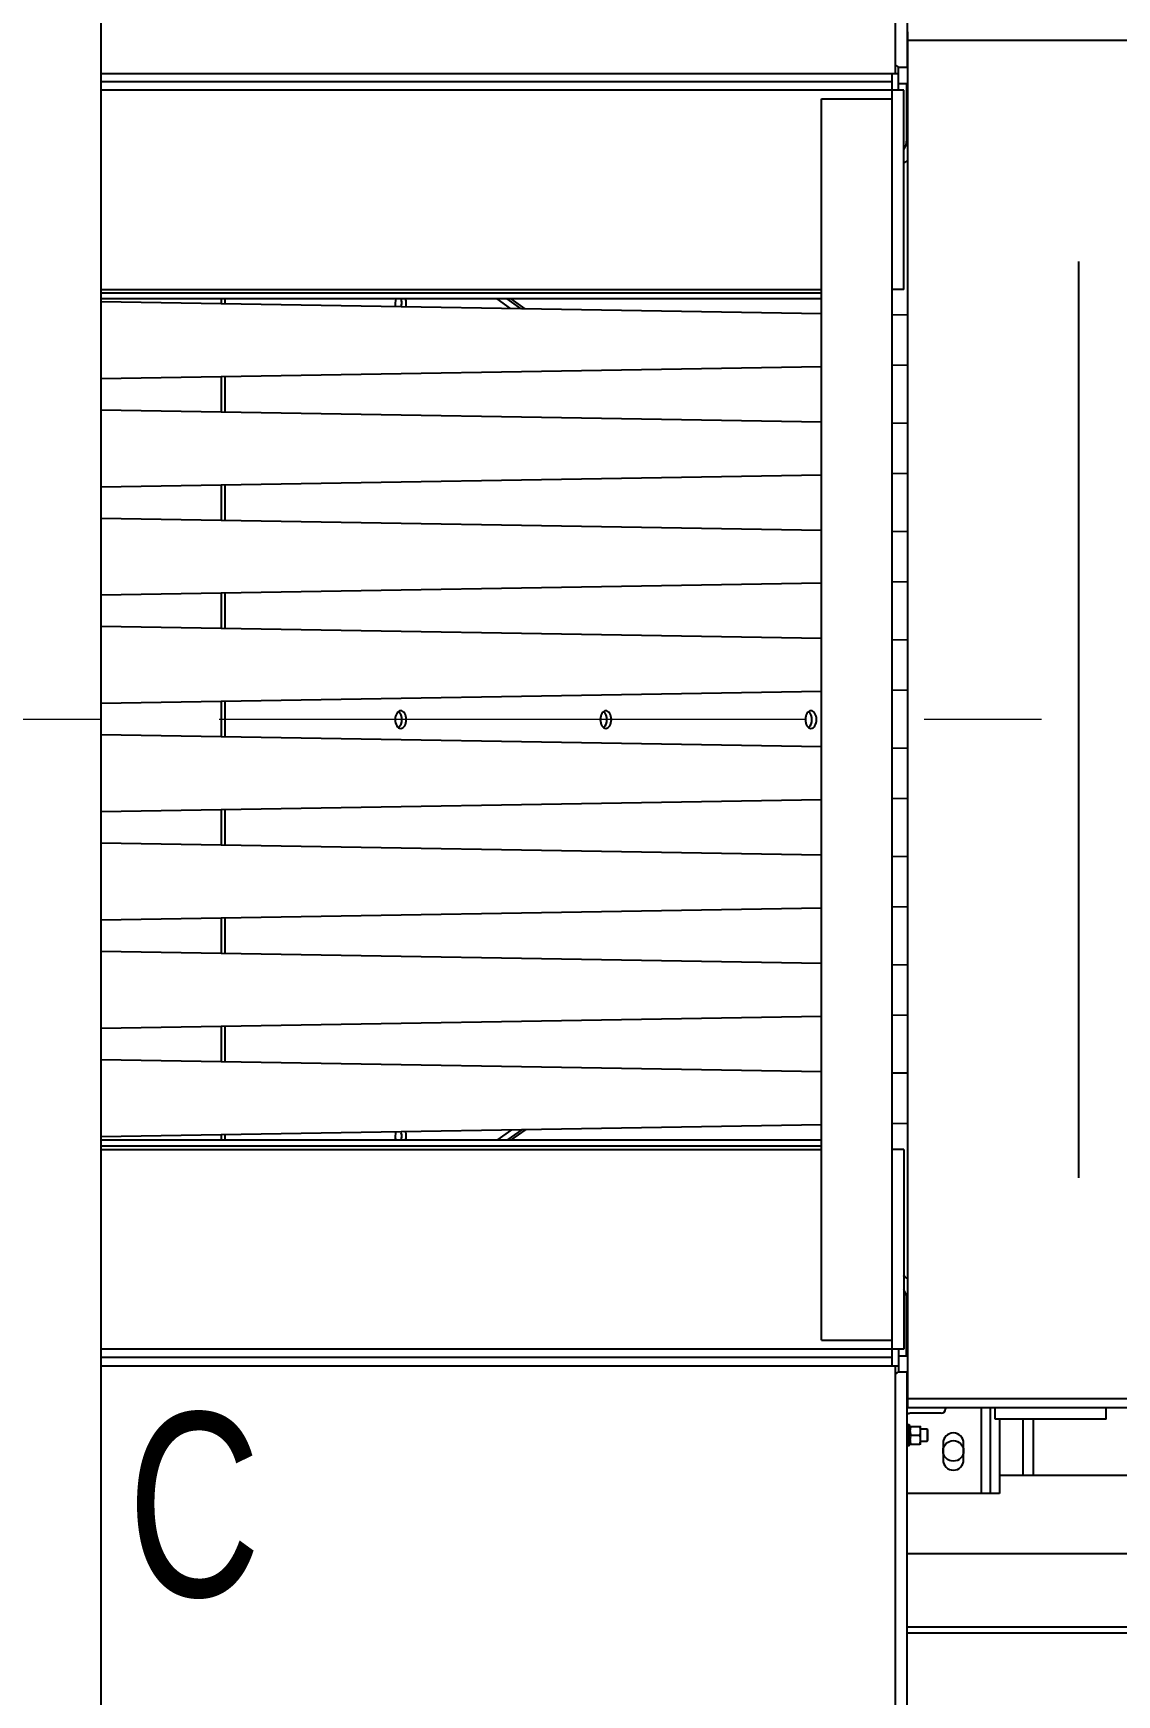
# Model space of a CAD drawing. Header units: millimetres. Extents: x 1293 to 41893, y 1011 to 26911.
# Drawn here: x 9881 to 10661, y 13901 to 15098 of the extents above; entities that cross this region are included whole.
import ezdxf

# ---------------------------------------------------------------- set-up
doc = ezdxf.new("R2010")
doc.units = ezdxf.units.MM
doc.header["$LTSCALE"] = 50
doc.linetypes.add('CENTERX2', pattern=[20.32, 12.7, -2.54, 2.54, -2.54])
for name, color, linetype in [('CAPA_1', 7, 'Continuous'), ('MAQUINAS', 11, 'Continuous'), ('STRUC', 4, 'Continuous')]:
    doc.layers.add(name, color=color, linetype=linetype)
doc.styles.add('SLDTEXTSTYLE0', font='TXT', dxfattribs={"width": 0.75})
doc.dimstyles.new('SLDDIMSTYLE0', dxfattribs={"dimtxt": 100, "dimasz": 100, "dimexe": 0, "dimexo": 0.0625, "dimgap": 25, "dimtad": 2, "dimdec": 0, "dimlfac": 1.5, "dimrnd": 1e-09, "dimzin": 12, "dimdsep": 46, "dimtxsty": 'SLDTEXTSTYLE0', "dimsah": 1, "dimcen": 0.09, "dimadec": 0, "dimazin": 3, "dimtfac": 1, "dimtdec": 0, "dimtofl": 0, "dimtmove": 0, "dimatfit": 3, "dimfxl": 1, "dimfrac": 2, "dimtolj": 1, "dimtzin": 12, "dimarcsym": 0})

# ---------------------------------------------------------------- blocks, each defined once
blk = doc.blocks.new('_D_21')
at = {"layer": 'CAPA_1', "transparency": 16777216}
for p, q in [((10298.2, 16026), (5182, 16026)), ((5232, 13181.4), (5232, 16026)), ((7563.6, 13181.4), (5182, 13181.4))]:
    blk.add_line(p, q, dxfattribs=at)
for points in [[(5232, 16026), (5216.6, 15926), (5247.4, 15926)], [(5232, 13181.4), (5247.4, 13281.4), (5216.6, 13281.4)]]:
    blk.add_solid(points, dxfattribs=at)
at = {"layer": 'CAPA_1', "transparency": 16777216, "insert": (5103.1, 14455.9), "char_height": 100, "attachment_point": 1, "rotation": 90, "style": 'SLDTEXTSTYLE0'}
blk.add_mtext('4267', dxfattribs=at)

msp = doc.modelspace()

# ---------------------------------------------------------------- linework, layer by layer
at = {"color": 7, "linetype": 'Continuous', "lineweight": 25}
for p, q in [((9929.4990645, 13455.3845398), (9929.4990645, 15755.3845398)), ((10510.5315994, 15378.0013487), (10510.5315994, 15073.5063427)), ((10502.0649327, 15069.0162146), (10502.0649327, 15341.6697187)), ((10510.923483, 14108.3592064), (10510.923483, 15099.0592064)), ((11280.6068163, 15092.7092064), (10510.923483, 15092.7092064)), ((9929.4990645, 15069.0162146), (10504.1815994, 15069.0162146)), ((10499.4948761, 15069.0162146), (10499.4948761, 14138.4021983)), ((10502.0649327, 15075.003052), (10504.1815994, 15073.5063427)), ((10504.1815994, 15073.5063427), (10510.5315994, 15073.5063427)), ((10504.1815994, 15069.0162146), (10504.1815994, 15073.5063427)), ((10504.2568163, 15057.0425398), (10504.2568163, 15073.5063427)), ((10499.4948761, 15063.0293772), (9929.4990645, 15063.0293772)), ((10507.9615427, 15057.0425398), (9929.4990645, 15057.0425398)), ((10504.2568163, 15061.8092064), (10510.923483, 15061.8092064)), ((10507.9615427, 14913.3584418), (10507.9615427, 15057.0425398)), ((10509.9660291, 15061.8092064), (10509.9660291, 15020.3327208)), ((10448.6948761, 14156.7258731), (10448.6948761, 15050.6925398)), ((10448.6948761, 15050.6925398), (10499.4948761, 15050.6925398)), ((10508.0744296, 15004.4205924), (10507.9615427, 15004.3624859)), ((9929.4990645, 14913.3584418), (10448.6948761, 14913.3584418)), ((10448.6948761, 14910.8786126), (9929.4990645, 14910.8786126)), ((10507.9615427, 14913.3584418), (10499.4948761, 14913.3584418)), ((10448.6948761, 14906.6452793), (9929.4990645, 14906.6452793)), ((10016.2913232, 14903.1988055), (10016.2913232, 14906.6452793)), ((10018.8248467, 14906.6452793), (10018.8248467, 14903.1566355)), ((10224.6826665, 14899.7301685), (10214.879341, 14906.6452793)), ((10221.9549101, 14906.6452793), (10231.9292315, 14899.6095507)), ((10224.929113, 14906.6452793), (10234.9753122, 14899.5588492)), ((10016.2913232, 14825.1988055), (10016.2913232, 14850.886274)), ((10018.8248467, 14850.9284441), (10018.8248467, 14825.1566355)), ((10016.2913232, 14747.1988055), (10016.2913232, 14772.886274)), ((10018.8248467, 14772.9284441), (10018.8248467, 14747.1566355)), ((10016.2913232, 14669.1988055), (10016.2913232, 14694.886274)), ((10018.8248467, 14694.9284441), (10018.8248467, 14669.1566355)), ((10016.2913232, 14591.1988055), (10016.2913232, 14616.886274)), ((10018.8248467, 14616.9284441), (10018.8248467, 14591.1566355)), ((10016.2913232, 14513.1988055), (10016.2913232, 14538.886274)), ((10018.8248467, 14538.9284441), (10018.8248467, 14513.1566355)), ((10016.2913232, 14435.1988055), (10016.2913232, 14460.886274)), ((10018.8248467, 14460.9284441), (10018.8248467, 14435.1566355)), ((10016.2913232, 14357.1988055), (10016.2913232, 14382.886274)), ((10018.8248467, 14382.9284441), (10018.8248467, 14357.1566355)), ((10448.6948761, 14300.7731336), (9929.4990645, 14300.7731336)), ((10016.2913232, 14300.7731336), (10016.2913232, 14304.886274)), ((10018.8248467, 14304.9284441), (10018.8248467, 14300.7731336)), ((10214.879341, 14300.7731336), (10225.6506185, 14308.3710225)), ((10232.8971835, 14308.4916403), (10221.9549101, 14300.7731336)), ((10224.929113, 14300.7731336), (10235.9432642, 14308.5423417)), ((10448.6948761, 14296.5398003), (9929.4990645, 14296.5398003)), ((9929.4990645, 14294.0599711), (10448.6948761, 14294.0599711)), ((10507.9615427, 14294.0599711), (10499.4948761, 14294.0599711)), ((10507.9615427, 14294.0599711), (10507.9615427, 14150.3758731)), ((10508.0744296, 14202.9978205), (10507.9615427, 14203.055927)), ((10509.9660291, 14145.6092064), (10509.9660291, 14187.0856921)), ((10448.6948761, 14156.7258731), (10499.4948761, 14156.7258731)), ((10507.9615427, 14150.3758731), (9929.4990645, 14150.3758731)), ((10499.4948761, 14144.3890357), (9929.4990645, 14144.3890357)), ((10504.2568163, 14150.3758731), (10504.2568163, 14133.9120702)), ((10504.2568163, 14145.6092064), (10510.923483, 14145.6092064)), ((9929.4990645, 14138.4021983), (10504.1815994, 14138.4021983)), ((10502.0649327, 13865.7486942), (10502.0649327, 14138.4021983)), ((10502.0649327, 14132.4153609), (10504.1815994, 14133.9120702)), ((10504.1815994, 14138.4021983), (10504.1815994, 14133.9120702)), ((10504.1815994, 14133.9120702), (10510.5315994, 14133.9120702)), ((10510.5315994, 13829.4170642), (10510.5315994, 14133.9120702)), ((10510.5315994, 14108.3592064), (11274.2568163, 14108.3592064)), ((10510.923483, 14114.7092064), (11280.6068163, 14114.7092064)), ((10538.123483, 14108.3592064), (10538.123483, 14107.3008731)), ((10563.8851562, 14108.3592064), (10563.8851562, 14046.4592064)), ((10570.2351562, 14108.3592064), (10570.2351562, 14046.4592064)), ((10573.9401497, 14099.8925398), (10573.9401497, 14108.3592064)), ((10653.9401497, 14099.8925398), (10653.9401497, 14108.3592064)), ((10510.7126497, 14095.7252064), (10510.5315994, 14095.5441562)), ((10510.7126497, 14080.9932064), (10510.7126497, 14095.7252064)), ((10511.9064497, 14095.7252064), (10510.7126497, 14095.7252064)), ((10511.9064497, 14095.7252064), (10511.9064497, 14080.9932064)), ((10512.4356163, 14095.1960398), (10511.9064497, 14095.7252064)), ((10534.948483, 14104.1258731), (10512.723483, 14104.1258731)), ((10653.9401497, 14099.8925398), (10573.9401497, 14099.8925398)), ((10577.0601562, 14099.8925398), (10577.0601562, 14046.4592064)), ((10593.7268228, 14099.8925398), (10593.7268228, 14059.2592064)), ((10601.4748228, 14059.2592064), (10601.4748228, 14099.8925398)), ((10512.4356163, 14081.5223731), (10512.4356163, 14095.1960398)), ((10512.4629373, 14094.7092064), (10512.4356163, 14094.6618851)), ((10513.0299723, 14088.3592064), (10519.5628604, 14088.3592064)), ((10513.0301585, 14094.7092064), (10519.5626741, 14094.7092064)), ((10520.1572163, 14082.0565278), (10520.1572163, 14094.6618851)), ((10524.8934697, 14092.5925398), (10520.1572163, 14092.5925398)), ((10520.1572163, 14084.1258731), (10524.8934697, 14084.1258731)), ((10525.4226363, 14092.0633731), (10524.8934697, 14092.5925398)), ((10524.8934697, 14092.5925398), (10524.8934697, 14084.1258731)), ((10524.8934697, 14084.1258731), (10525.4226363, 14084.6550398)), ((10525.4226363, 14084.6550398), (10525.4226363, 14092.0633731)), ((10510.5315994, 14081.1742567), (10510.7126497, 14080.9932064)), ((10510.7126497, 14080.9932064), (10511.9064497, 14080.9932064)), ((10511.9064497, 14080.9932064), (10512.4356163, 14081.5223731)), ((10512.4356163, 14082.0565278), (10512.4629373, 14082.0092064)), ((10513.0301585, 14082.0092064), (10519.5626741, 14082.0092064)), ((10520.1298953, 14082.0092064), (10520.1572163, 14082.0565278)), ((10536.3184895, 14082.5758731), (10536.3184895, 14070.5758731)), ((10551.1351562, 14070.5758731), (10551.1351562, 14082.5758731)), ((10601.4748228, 14059.2592064), (10577.0601562, 14059.2592064)), ((10577.0601562, 14046.4592064), (10510.5315994, 14046.4592064)), ((10510.5315994, 14003.1992064), (10923.3863291, 14003.1992064))]:
    msp.add_line(p, q, dxfattribs=at)
at = {"color": 7, "linetype": 'Continuous'}
msp.add_line((10634.1949947, 14273.8092064), (10634.1949947, 14933.6092064), dxfattribs=at)
at = {"color": 7, "linetype": 'Continuous', "lineweight": 25, "flags": 128}
for points in [[(10149.5229897, 14603.7092064), (10149.4457088, 14604.94803), (10149.2168356, 14606.1392462), (10148.8451658, 14607.2370774), (10148.3449824, 14608.1993345), (10147.7355072, 14608.9890385), (10147.0401619, 14609.5758415), (10146.2856683, 14609.937193), (10145.5010212, 14610.0592064), (10144.7163741, 14609.937193), (10143.9618805, 14609.5758415), (10143.2665352, 14608.9890385), (10142.65706, 14608.1993345), (10142.1568766, 14607.2370774), (10141.7852068, 14606.1392462), (10141.5563337, 14604.94803), (10141.4790527, 14603.7092064), (10141.5563337, 14602.4703829), (10141.7852068, 14601.2791667), (10142.1568766, 14600.1813355), (10142.65706, 14599.2190784), (10143.2665352, 14598.4293744), (10143.9618805, 14597.8425714), (10144.7163741, 14597.4812199), (10145.5010212, 14597.3592064), (10146.2856683, 14597.4812199), (10147.0401619, 14597.8425714), (10147.7355072, 14598.4293744), (10148.3449824, 14599.2190784), (10148.8451658, 14600.1813355), (10149.2168356, 14601.2791667), (10149.4457088, 14602.4703829), (10149.5229897, 14603.7092064)], [(10297.31186, 14603.7092064), (10297.234579, 14604.94803), (10297.0057059, 14606.1392462), (10296.6340361, 14607.2370774), (10296.1338527, 14608.1993345), (10295.5243775, 14608.9890385), (10294.8290322, 14609.5758415), (10294.0745386, 14609.937193), (10293.2898915, 14610.0592064), (10292.5052443, 14609.937193), (10291.7507508, 14609.5758415), (10291.0554055, 14608.9890385), (10290.4459303, 14608.1993345), (10289.9457469, 14607.2370774), (10289.5740771, 14606.1392462), (10289.3452039, 14604.94803), (10289.2679229, 14603.7092064), (10289.3452039, 14602.4703829), (10289.5740771, 14601.2791667), (10289.9457469, 14600.1813355), (10290.4459303, 14599.2190784), (10291.0554055, 14598.4293744), (10291.7507508, 14597.8425714), (10292.5052443, 14597.4812199), (10293.2898915, 14597.3592064), (10294.0745386, 14597.4812199), (10294.8290322, 14597.8425714), (10295.5243775, 14598.4293744), (10296.1338527, 14599.2190784), (10296.6340361, 14600.1813355), (10297.0057059, 14601.2791667), (10297.234579, 14602.4703829), (10297.31186, 14603.7092064)], [(10445.1007303, 14603.7092064), (10445.0234493, 14604.94803), (10444.7945762, 14606.1392462), (10444.4229064, 14607.2370774), (10443.922723, 14608.1993345), (10443.3132478, 14608.9890385), (10442.6179025, 14609.5758415), (10441.8634089, 14609.937193), (10441.0787618, 14610.0592064), (10440.2941146, 14609.937193), (10439.539621, 14609.5758415), (10438.8442758, 14608.9890385), (10438.2348005, 14608.1993345), (10437.7346171, 14607.2370774), (10437.3629474, 14606.1392462), (10437.1340742, 14604.94803), (10437.0567932, 14603.7092064), (10437.1340742, 14602.4703829), (10437.3629474, 14601.2791667), (10437.7346171, 14600.1813355), (10438.2348005, 14599.2190784), (10438.8442758, 14598.4293744), (10439.539621, 14597.8425714), (10440.2941146, 14597.4812199), (10441.0787618, 14597.3592064), (10441.8634089, 14597.4812199), (10442.6179025, 14597.8425714), (10443.3132478, 14598.4293744), (10443.922723, 14599.2190784), (10444.4229064, 14600.1813355), (10444.7945762, 14601.2791667), (10445.0234493, 14602.4703829), (10445.1007303, 14603.7092064)]]:
    msp.add_lwpolyline(points, dxfattribs=at)
at = {"color": 7, "linetype": 'Continuous', "lineweight": 25}
msp.add_circle((10543.7268228, 14077.0425398), 7.4083333, dxfattribs=at)
for centre, radius, start, end in [((10499.7996248, 15020.0774698), 10.169608, 323.3771275083, 1.4382400045), ((10502.6832349, 15014.6497077), 11.5628622, 297.7912075165, 315.4507569341), ((10151.0481668, 14903.70647), 9.5754911, 162.1269186211, 195.7380967817), ((10136.8971131, 14903.7612782), 9.3500981, 359.6809118689, 17.9656089006), ((10136.8177612, 14903.6647697), 9.4294097, 343.8497227734, 0.2700113083), ((10140.1730367, 14903.7612782), 9.3500981, 359.6809118689, 17.9656089006), ((10140.1091227, 14903.6632829), 9.4139791, 343.4878118748, 0.2795032374), ((10139.1688133, 14604.1893359), 7.0945182, 356.1194784132, 48.5724634289), ((10139.1688133, 14603.229077), 7.0945182, 311.427536571, 3.8805215868), ((10286.9576836, 14604.1893359), 7.0945182, 356.1194784137, 48.5724634233), ((10286.9576836, 14603.229077), 7.0945182, 311.4275365767, 3.8805215862), ((10434.7465539, 14604.1893359), 7.0945182, 356.1194784159, 48.5724634061), ((10434.7465539, 14603.229077), 7.0945182, 311.4275365939, 3.880521584), ((10150.9652572, 14303.7048182), 9.4944145, 159.8235312245, 197.9857184667), ((10137.0272867, 14303.7737686), 9.2200056, 359.5987889001, 20.7439228799), ((10136.8971131, 14303.6571347), 9.3500981, 342.0343911, 0.3190881311), ((10140.3224802, 14303.7756145), 9.2007492, 359.5864538049, 21.1382917054), ((10140.1730367, 14303.6571347), 9.3500981, 342.0343911001, 0.319088131), ((10499.7996248, 14187.3409431), 10.169608, 358.5617599956, 36.6228724917), ((10502.6832349, 14192.7687052), 11.5628622, 44.5492430659, 62.2087924833), ((10512.723483, 14099.8925398), 4.2333333, 90, 121.1826373291), ((10534.948483, 14107.3008731), 3.175, 270, 0), ((10543.7268228, 14082.5758731), 7.4083333, 0, 180), ((10543.7268228, 14070.5758731), 7.4083333, 180, 0)]:
    msp.add_arc(centre, radius, start, end, dxfattribs=at)
for points, knots in [([(10513.0299723, 14088.3592064), (10512.8661797, 14087.8080652), (10512.5350426, 14086.6938303), (10512.4139591, 14085.0429568), (10512.5918356, 14083.4648473), (10512.8831612, 14082.4973748), (10513.0301585, 14082.0092064)], [0, 0, 0, 0, 0.2646061211, 0.5349506065, 0.7653448938, 1, 1, 1, 1]), ([(10513.0301585, 14094.7092064), (10512.866334, 14094.1580468), (10512.5351326, 14093.0437762), (10512.4139501, 14091.3928841), (10512.5917352, 14089.8147914), (10512.8830037, 14088.8473562), (10513.0299723, 14088.3592064)], [0, 0, 0, 0, 0.2646176718, 0.5349733347, 0.7653562273, 1, 1, 1, 1]), ([(10512.5016606, 14094.7092064), (10512.4934926, 14094.7092064), (10512.4672583, 14094.7092064), (10512.7008443, 14094.7092064), (10512.9478485, 14094.7092064), (10513.0301585, 14094.7092064)], [0, 0, 0, 0, 0.2316277331, 0.743952603, 1, 1, 1, 1]), ([(10519.5628604, 14088.3592064), (10519.7266529, 14088.9103477), (10520.05779, 14090.0245826), (10520.1788735, 14091.6754561), (10520.000997, 14093.2535656), (10519.7096715, 14094.2210381), (10519.5626741, 14094.7092064)], [0, 0, 0, 0, 0.2646061211, 0.5349506065, 0.7653448938, 1, 1, 1, 1]), ([(10519.5626741, 14094.7092064), (10519.644988, 14094.7092064), (10519.8878793, 14094.7092064), (10520.1228137, 14094.7092064), (10520.0973907, 14094.7092064), (10520.0890372, 14094.7092064)], [0, 0, 0, 0, 0.2560507749, 0.7555536161, 1, 1, 1, 1]), ([(10519.5626741, 14082.0092064), (10519.7264986, 14082.5603661), (10520.0577001, 14083.6746367), (10520.1788826, 14085.3255288), (10520.0010974, 14086.9036215), (10519.709829, 14087.8710567), (10519.5628604, 14088.3592064)], [0, 0, 0, 0, 0.2646176718, 0.5349733347, 0.7653562273, 1, 1, 1, 1]), ([(10513.0301585, 14082.0092064), (10512.9478447, 14082.0092064), (10512.7049533, 14082.0092064), (10512.4700189, 14082.0092064), (10512.495442, 14082.0092064), (10512.5037954, 14082.0092064)], [0, 0, 0, 0, 0.2560507749, 0.7555536161, 1, 1, 1, 1]), ([(10520.091172, 14082.0092064), (10520.09934, 14082.0092064), (10520.1255743, 14082.0092064), (10519.8919884, 14082.0092064), (10519.6449842, 14082.0092064), (10519.5626741, 14082.0092064)], [0, 0, 0, 0, 0.23162773307, 0.74395260305, 1, 1, 1, 1])]:
    msp.add_open_spline(points, degree=3, knots=knots, dxfattribs=at)
at = {"layer": 'CAPA_1', "linetype": 'CENTERX2', "lineweight": 18, "ltscale": 0.666667}
msp.add_line((17211.2795263, 14603.7092064), (6303.2863524, 14603.7092064), dxfattribs=at)
at = {"layer": 'MAQUINAS', "linetype": 'Continuous', "lineweight": 25}
for p, q in [((10448.6948761, 14896.0015249), (9929.4990645, 14904.6434473)), ((10510.923483, 14894.9657407), (10499.4948761, 14895.1559679)), ((9929.4990645, 14849.4416322), (10448.6948761, 14858.0835547)), ((10499.4948761, 14858.9291117), (10510.923483, 14859.1193388)), ((10448.6948761, 14818.0015249), (9929.4990645, 14826.6434473)), ((10510.923483, 14816.9657407), (10499.4948761, 14817.1559679)), ((9929.4990645, 14771.4416322), (10448.6948761, 14780.0835547)), ((10499.4948761, 14780.9291117), (10510.923483, 14781.1193388)), ((10448.6948761, 14740.0015249), (9929.4990645, 14748.6434473)), ((10510.923483, 14738.9657407), (10499.4948761, 14739.1559679)), ((9929.4990645, 14693.4416322), (10448.6948761, 14702.0835547)), ((10499.4948761, 14702.9291117), (10510.923483, 14703.1193388)), ((10448.6948761, 14662.0015249), (9929.4990645, 14670.6434473)), ((10510.923483, 14660.9657407), (10499.4948761, 14661.1559679)), ((9929.4990645, 14615.4416322), (10448.6948761, 14624.0835547)), ((10499.4948761, 14624.9291117), (10510.923483, 14625.1193388)), ((10448.6948761, 14584.0015249), (9929.4990645, 14592.6434473)), ((10510.923483, 14582.9657407), (10499.4948761, 14583.1559679)), ((9929.4990645, 14537.4416322), (10448.6948761, 14546.0835547)), ((10499.4948761, 14546.9291117), (10510.923483, 14547.1193388)), ((10448.6948761, 14506.0015249), (9929.4990645, 14514.6434473)), ((10510.923483, 14504.9657407), (10499.4948761, 14505.1559679)), ((9929.4990645, 14459.4416322), (10448.6948761, 14468.0835547)), ((10499.4948761, 14468.9291117), (10510.923483, 14469.1193388)), ((10448.6948761, 14428.0015249), (9929.4990645, 14436.6434473)), ((10510.923483, 14426.9657407), (10499.4948761, 14427.1559679)), ((9929.4990645, 14381.4416322), (10448.6948761, 14390.0835547)), ((10499.4948761, 14390.9291117), (10510.923483, 14391.1193388)), ((10448.6948761, 14350.0015249), (9929.4990645, 14358.6434473)), ((10510.923483, 14348.9657407), (10499.4948761, 14349.1559679)), ((9929.4990645, 14303.4416322), (10448.6948761, 14312.0835547)), ((10499.4948761, 14312.9291117), (10510.923483, 14313.1193388))]:
    msp.add_line(p, q, dxfattribs=at)
at = {"layer": 'STRUC', "linetype": 'Continuous', "lineweight": 25}
for p, q in [((10774.4768163, 14059.2592064), (10601.4748228, 14059.2592064)), ((10510.5315994, 13950.2452064), (10977.0601562, 13950.2452064)), ((10510.5315994, 13946.0118731), (10958.5241497, 13946.0118731))]:
    msp.add_line(p, q, dxfattribs=at)

# ---------------------------------------------------------------- texts
at = {"color": 7, "linetype": 'Continuous', "insert": (9948.7079391, 14104.5193937), "char_height": 132.2916667, "attachment_point": 1, "style": 'SLDTEXTSTYLE0'}
msp.add_mtext('C', dxfattribs=at)

# ---------------------------------------------------------------- dimensions: what is measured, and where the dimension line sits
at = {"layer": 'CAPA_1'}
dim = msp.add_linear_dim(base=(5231.996674, 16025.9952064), p1=(7627.0741497, 13181.4232064), p2=(10361.7441497, 16025.9952064), angle=90, dimstyle='SLDDIMSTYLE0', dxfattribs=at)
dim.commit()
dim.dimension.update_dxf_attribs({"geometry": '_D_21', "text_midpoint": (5231.996674, 14603.7092064), "dimtype": 160})

doc.saveas('drawing.dxf')
